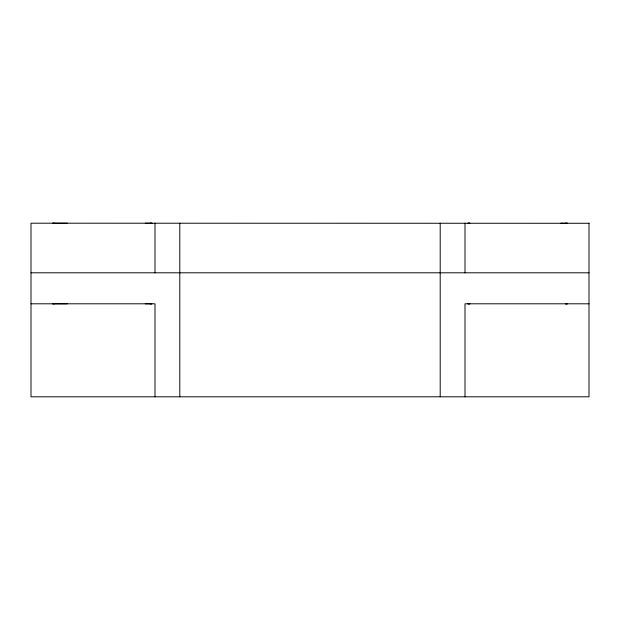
<?xml version="1.0" encoding="UTF-8"?>
<svg xmlns="http://www.w3.org/2000/svg" width="620" height="620" viewBox="0 0 620 620"><rect width="100%" height="100%" fill="white"/><g stroke="black" fill="none" stroke-linecap="round" stroke-linejoin="round"><path stroke-width="0.93" d="M54.39 223.2L52.7 223.2L67.231 223.208M150.21 223.208L151.9 223.208L145.258 223.208M589 223.278L31 223.2L31 396.8L589 396.8L589 223.2M560.658 223.215L567.3 223.215L565.611 223.215M31 272.8L589 272.8M54.382 303.8L52.692 303.8L67.224 303.8M150.203 303.808L151.892 303.808L145.25 303.8M31 303.8L155 303.8L155 396.8M589 303.8L465 303.8L465 396.8M465 223.2L465 272.8M440.2 223.2L440.2 396.8M179.8 223.2L179.8 396.8M155 223.2L155 272.8M469.789 223.208L468.1 223.208L469.789 223.208M469.782 303.8L468.092 303.8L469.782 303.8M567.292 303.808L565.603 303.808L567.292 303.808"/></g></svg>
